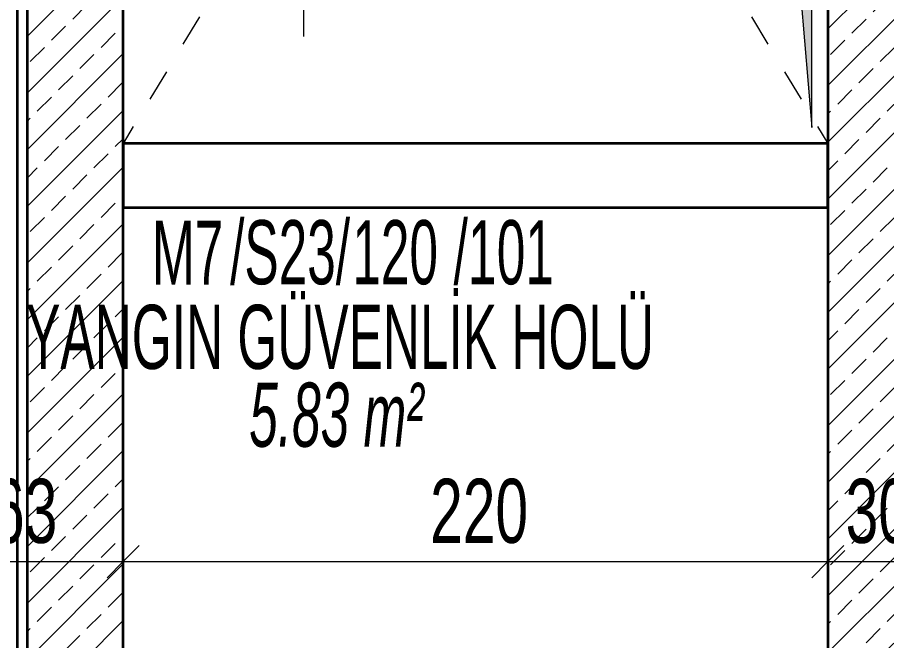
# Model space of a CAD drawing. Header units: metres. Extents: x 8 to 325, y -31 to 15.
# Drawn here: x 143.365 to 146.078, y -10.451 to -8.506 of the extents above; entities that cross this region are included whole.
import ezdxf

# ---------------------------------------------------------------- set-up
doc = ezdxf.new("R2010")
doc.units = ezdxf.units.M
doc.linetypes.add('Dot 1_32_', pattern=[0.079375, 0, -0.079375])
for name, color, linetype, lineweight in [('A-ALAN', 7, 'Continuous', 9), ('A-DETY', 7, 'Continuous', 9), ('A-DETY-ETKT', 7, 'Continuous', 9), ('A-DETY-KOT', 7, 'Continuous', 9), ('A-DETY-OLCU', 7, 'Continuous', 9), ('A-DETY-OLCU-100', 7, 'Continuous', 9), ('A-DUVR', 7, 'Continuous', 9), ('A-DUVR-TARM', 7, 'Continuous', 35)]:
    doc.layers.add(name, color=color, linetype=linetype, lineweight=lineweight)
doc.styles.add('Arial Narrow_1', font='ARIALN.TTF', dxfattribs={"width": 0.7, "height": 0.2})
doc.styles.add('Arial Narrow_5', font='ARIALN.TTF', dxfattribs={"width": 0.8, "height": 0.2})
doc.styles.add('Arial Narrow_I', font='ARIALNI.TTF', dxfattribs={"width": 0.7, "height": 0.2})
doc.dimstyles.new('TKFN_ARDI_Ölçü_1_100__İç__3', dxfattribs={"dimscale": 0.3048, "dimtxt": 0.204686, "dimasz": 0.328084, "dimexe": 0.328084, "dimexo": 0.0625, "dimgap": 0, "dimtad": 1, "dimdec": 0, "dimlfac": 100, "dimdsep": 46, "dimtxsty": 'Arial Narrow_5', "dimblk1": 'OBLIQUE', "dimblk2": 'OBLIQUE', "dimsah": 1, "dimcen": 0.09, "dimdle": 0.328084, "dimadec": 8, "dimazin": 0, "dimtfac": 1, "dimtdec": 4, "dimtix": 1, "dimtmove": 0, "dimatfit": 3, "dimfxl": 0.656168, "dimfxlon": 1, "dimtvp": 1, "dimtolj": 1, "dimtzin": 0, "dimarcsym": 2})
pattern_1 = [(45, (0, 0), (-0.08845199, 0.08845199), []), (45, (0.08846, 0), (-0.08845199, 0.08845199), [0.06255, -0.03127])]

# ---------------------------------------------------------------- blocks, each defined once
blk = doc.blocks.new('IC-TKN-M7-S23-000-10-A1-32-K-T-6C-200_rvt-1-_1_13_4_13_ PERON KATI _FFL_')
at = {"layer": 'A-DUVR-TARM', "lineweight": 9, "true_color": 0x787878}
h = blk.add_hatch(dxfattribs=at)
h.set_pattern_fill('FP_112', color=8, style=0, pattern_type=2)
h.set_pattern_definition(pattern_1)
h.paths.add_polyline_path([(-161.4, -12.25), (-161.1, -12.25), (-161.1, -4.75), (-161.4, -4.75), (-161.4, -12.2172)])
h = blk.add_hatch(dxfattribs=at)
h.set_pattern_fill('FP_112', color=8, style=0, pattern_type=2)
h.set_pattern_definition(pattern_1)
h.paths.add_polyline_path([(-158.7353, -11.75), (-158.6, -11.75), (-158.6, -11.6), (-158.9, -11.6), (-158.9, -11.75)])
h.paths.add_polyline_path([(-158.9, -10.5), (-158.6, -10.5), (-158.6, -5), (-158.9, -5), (-158.9, -9.3599)])
at = {"layer": 'A-DUVR', "lineweight": 35}
for p, q in [((-161.4, -4.75), (-161.4, -12.25)), ((-161.43, -11.95), (-161.43, -5.05)), ((-161.1, -11.75), (-161.1, -5.25)), ((-158.9, -5.25), (-158.9, -10.5))]:
    blk.add_line(p, q, dxfattribs=at)
blk = doc.blocks.new('Şaft Boşluğu Sembolü2 - Şaft Boşluğu Sembolü-4775190-_1_13_4_13_ PERON KATI _FFL_')
at = {"layer": 'A-DETY', "true_color": 0x818181}
blk.add_hatch(color=8, dxfattribs=at).paths.add_polyline_path([(1.4904, -3.0928), (1.4904, 0.4572), (-0.6096, 0.4572), (1.2154, 0.1822), (1.461, -2.7428)])
at = {"layer": 'A-DETY', "linetype": 'Dot 1_32_'}
for p, q in [((-0.6596, 0.5072), (1.5404, -3.1428)), ((1.5404, 0.5072), (-0.6596, -3.1428)), ((-0.6596, 0.5072), (1.5404, 0.5072)), ((-0.6596, -3.1428), (-0.6596, 0.5072)), ((1.5404, 0.5072), (1.5404, -3.1428)), ((1.5404, -3.1428), (-0.6596, -3.1428))]:
    blk.add_line(p, q, dxfattribs=at)
at = {"layer": 'A-DETY'}
for p, q in [((1.4904, 0.4572), (-0.6096, 0.4572)), ((-0.6096, 0.4572), (1.2154, 0.1822)), ((1.4904, -3.0928), (1.4904, 0.4572)), ((1.2154, 0.1822), (1.4904, -3.0928))]:
    blk.add_line(p, q, dxfattribs=at)
blk = doc.blocks.new('DIMBLOCK426-_1_13_4_13_ PERON KATI _FFL_')
at = {"layer": 'A-DETY-OLCU-100', "transparency": 16777216}
for p, q in [((143.0647, -10.2047), (143.0647, -10.0047)), ((143.6947, -10.2047), (143.6947, -10.0047)), ((143.0647, -10.2047), (143.1147, -10.1547)), ((143.6947, -10.2047), (143.7447, -10.1547)), ((143.0647, -10.2047), (143.0147, -10.2547)), ((143.0647, -10.2047), (143.6947, -10.2047)), ((143.0647, -10.2047), (143.0647, -10.3047)), ((143.6947, -10.2047), (143.6447, -10.2547)), ((143.6947, -10.2047), (143.6947, -10.3047))]:
    blk.add_line(p, q, dxfattribs=at)
at = {"layer": 'A-DETY-OLCU-100', "color": 0, "transparency": 16777216, "insert": (143.2854, -9.9462), "char_height": 0.2, "width": 0.22613, "attachment_point": 1, "line_spacing_factor": 0.974696, "style": 'Arial Narrow_5'}
blk.add_mtext('63', dxfattribs=at)
blk = doc.blocks.new('_Oblique')
at = {"color": 0, "linetype": 'ByBlock', "lineweight": -2}
blk.add_line((-0.5, -0.5), (0.5, 0.5), dxfattribs=at)
blk = doc.blocks.new('DIMBLOCK427-_1_13_4_13_ PERON KATI _FFL_')
at = {"layer": 'A-DETY-OLCU-100', "transparency": 16777216}
for p, q in [((143.6947, -10.2047), (143.6947, -10.0047)), ((145.8947, -10.2047), (145.8947, -10.0047)), ((143.6947, -10.2047), (143.7447, -10.1547)), ((145.8947, -10.2047), (145.9447, -10.1547)), ((143.6947, -10.2047), (143.6447, -10.2547)), ((143.6947, -10.2047), (145.8947, -10.2047)), ((143.6947, -10.2047), (143.6947, -10.3047)), ((145.8947, -10.2047), (145.8447, -10.2547)), ((145.8947, -10.2047), (145.8947, -10.3047))]:
    blk.add_line(p, q, dxfattribs=at)
at = {"layer": 'A-DETY-OLCU-100', "color": 0, "transparency": 16777216, "insert": (144.6533, -9.9462), "char_height": 0.2, "width": 0.339194, "attachment_point": 1, "line_spacing_factor": 0.974696, "style": 'Arial Narrow_5'}
blk.add_mtext('220', dxfattribs=at)
blk = doc.blocks.new('DIMBLOCK428-_1_13_4_13_ PERON KATI _FFL_')
at = {"layer": 'A-DETY-OLCU-100', "transparency": 16777216}
for p, q in [((145.8947, -10.2047), (145.8947, -10.0047)), ((146.1947, -10.2047), (146.1947, -10.0047)), ((145.8947, -10.2047), (145.9447, -10.1547)), ((146.1947, -10.2047), (146.2447, -10.1547)), ((145.8947, -10.2047), (145.8447, -10.2547)), ((145.8947, -10.2047), (146.1947, -10.2047)), ((145.8947, -10.2047), (145.8947, -10.3047)), ((146.1947, -10.2047), (146.1447, -10.2547)), ((146.1947, -10.2047), (146.1947, -10.3047))]:
    blk.add_line(p, q, dxfattribs=at)
at = {"layer": 'A-DETY-OLCU-100', "color": 0, "transparency": 16777216, "insert": (145.9504, -9.9462), "char_height": 0.2, "width": 0.22613, "attachment_point": 1, "line_spacing_factor": 0.974696, "style": 'Arial Narrow_5'}
blk.add_mtext('30', dxfattribs=at)
blk = doc.blocks.new('Spot Elevations - Plan Kot Sembolü-2589892-_1_13_4_13_ PERON KATI _FFL_')
at = {"layer": 'A-DETY-KOT'}
h = blk.add_hatch(color=256, dxfattribs=at)
edge = h.paths.add_edge_path()
edge.add_arc((0, 0.002969), 0.0012, 0, 90, ccw=False)
edge.add_line((0.0012, 0.002969), (0, 0.002969))
edge.add_line((0, 0.002969), (0, 0.004169))
h = blk.add_hatch(color=256, dxfattribs=at)
edge = h.paths.add_edge_path()
edge.add_line((-0.0012, 0.002969), (0, 0.002969))
edge.add_line((0, 0.002969), (0, 0.001769))
edge.add_arc((0, 0.002969), 0.0012, 180, 270, ccw=False)
for p, q in [((0, 0.002969), (0, 0.005156)), ((0, 0.004169), (0, 0.002969)), ((0, 0.002969), (0, 0.004169)), ((0, 0.002969), (-0.002188, 0.002969)), ((0, 0.002969), (-0.0012, 0.002969)), ((-0.0012, 0.002969), (0, 0.002969)), ((0, 0.002969), (0.012733, 0.002969)), ((0, 0.002969), (0, 0.000781)), ((0, 0.001769), (0, 0.002969)), ((0, 0.002969), (0.0012, 0.002969)), ((0, 0.002969), (0, 0.001769)), ((0.0012, 0.002969), (0, 0.002969))]:
    blk.add_line(p, q, dxfattribs=at)
for start, end in [(90, 180), (0, 90), (180, 270), (270, 360)]:
    blk.add_arc((0, 0.002969), 0.0012, start, end, dxfattribs=at)

msp = doc.modelspace()

# ---------------------------------------------------------------- linework, layer by layer
at = {"layer": 'A-ALAN', "color": 8, "true_color": 0x808080, "flags": 128}
for points in [[(143.6947, -8.9), (145.8947, -8.9), (145.8947, -5.25), (143.6947, -5.25)], [(145.8947, -9.1), (143.6947, -9.1), (143.6947, -11.75), (143.8447, -11.75), (144.9447, -11.75), (145.8947, -11.75), (145.8947, -11.6), (145.8947, -10.5)]]:
    msp.add_lwpolyline(points, close=True, dxfattribs=at)
at = {"layer": 'A-DUVR', "lineweight": 35}
for p, q in [((145.8947, -8.9), (143.6947, -8.9)), ((143.6947, -8.9), (143.6947, -9.1)), ((145.8947, -9.1), (145.8947, -8.9)), ((143.6947, -9.1), (145.8947, -9.1))]:
    msp.add_line(p, q, dxfattribs=at)

# ---------------------------------------------------------------- block references
at = {"lineweight": 5}
msp.add_blockref('IC-TKN-M7-S23-000-10-A1-32-K-T-6C-200_rvt-1-_1_13_4_13_ PERON KATI _FFL_', (304.7947, 0), dxfattribs=at)
at = {"layer": 'A-DETY'}
msp.add_blockref('Şaft Boşluğu Sembolü2 - Şaft Boşluğu Sembolü-4775190-_1_13_4_13_ PERON KATI _FFL_', (144.3543, -5.7572), dxfattribs=at)
at = {"layer": 'A-DETY-KOT', "xscale": 99.99999999999993, "yscale": 99.99999999999993, "zscale": 99.99999999999993}
msp.add_blockref('Spot Elevations - Plan Kot Sembolü-2589892-_1_13_4_13_ PERON KATI _FFL_', (144.2581, -8.6447), dxfattribs=at)

# ---------------------------------------------------------------- texts
at = {"layer": 'A-DETY-ETKT', "char_height": 0.2, "line_spacing_factor": 0.949189}
for s, insert, width, attachment_point, style in [('\\pt0.42,0.84,1.26,1.68,2.1,2.52,2.94,3.36,3.78,4.2,4.62,5.04,5.46,5.88,6.3,6.72,7.14,7.56,7.98,8.4,8.82,9.24,9.66,10.08,10.5,10.92,11.34,11.76,12.18,12.6,13.02,13.44;M7', (144.0075, -9.2406), 0.2268, 6, 'Arial Narrow_1'), ('\\pt0.42,0.84,1.26,1.68,2.1,2.52,2.94,3.36,3.78,4.2,4.62,5.04,5.46,5.88,6.3,6.72,7.14,7.56,7.98,8.4,8.82,9.24,9.66,10.08,10.5,10.92,11.34,11.76,12.18,12.6,13.02,13.44;/S23/', (144.4033, -9.2406), 0.3892, 6, 'Arial Narrow_1'), ('\\pt0.42,0.84,1.26,1.68,2.1,2.52,2.94,3.36,3.78,4.2,4.62,5.04,5.46,5.88,6.3,6.72,7.14,7.56,7.98,8.4,8.82,9.24,9.66,10.08,10.5,10.92,11.34,11.76,12.18,12.6,13.02,13.44;120', (144.544, -9.2406), 0.2828, 5, 'Arial Narrow_1'), ('\\pt0.42,0.84,1.26,1.68,2.1,2.52,2.94,3.36,3.78,4.2,4.62,5.04,5.46,5.88,6.3,6.72,7.14,7.56,7.98,8.4,8.82,9.24,9.66,10.08,10.5,10.92,11.34,11.76,12.18,12.6,13.02,13.44;/1', (144.8603, -9.2406), 0.1386, 6, 'Arial Narrow_1'), ('\\pt0.42,0.84,1.26,1.68,2.1,2.52,2.94,3.36,3.78,4.2,4.62,5.04,5.46,5.88,6.3,6.72,7.14,7.56,7.98,8.4,8.82,9.24,9.66,10.08,10.5,10.92,11.34,11.76,12.18,12.6,13.02,13.44;01', (144.8613, -9.2406), 0.1897, 4, 'Arial Narrow_1'), ('\\pt0.42,0.84,1.26,1.68,2.1,2.52,2.94,3.36,3.78,4.2,4.62,5.04,5.46,5.88,6.3,6.72,7.14,7.56,7.98,8.4,8.82,9.24,9.66,10.08,10.5,10.92,11.34,11.76,12.18,12.6,13.02,13.44;YANGIN GÜVENLİK HOLÜ', (144.3721, -9.5047), 2.0006, 5, 'Arial Narrow_1'), ('\\pt0.42,0.84,1.26,1.68,2.1,2.52,2.94,3.36,3.78,4.2,4.62,5.04,5.46,5.88,6.3,6.72,7.14,7.56,7.98,8.4,8.82,9.24,9.66,10.08,10.5,10.92,11.34,11.76,12.18,12.6,13.02,13.44;5.83 m²', (144.3604, -9.7475), 0.5649, 5, 'Arial Narrow_I')]:
    msp.add_mtext(s, dxfattribs=dict(at, insert=insert, width=width, attachment_point=attachment_point, style=style))

# ---------------------------------------------------------------- dimensions: what is measured, and where the dimension line sits
at = {"layer": 'A-DETY-OLCU'}
for base, p1, p2, override, picture, middle in [((143.6947, -10.2047), (143.0647, -10.0047), (143.6947, -10.0047), {"dimpost": '<>', "dimfxl": 0.63}, 'DIMBLOCK426-_1_13_4_13_ PERON KATI _FFL_', (143.3797, -10.1026)), ((145.8947, -10.2047), (143.6947, -10.0047), (145.8947, -10.0047), {"dimpost": '<>', "dimfxl": 2.2}, 'DIMBLOCK427-_1_13_4_13_ PERON KATI _FFL_', (144.7947, -10.1026)), ((146.1947, -10.2047), (145.8947, -10.0047), (146.1947, -10.0047), {"dimpost": '<>', "dimfxl": 0.3}, 'DIMBLOCK428-_1_13_4_13_ PERON KATI _FFL_', (146.0447, -10.1026))]:
    dim = msp.add_linear_dim(base=base, p1=p1, p2=p2, dimstyle='TKFN_ARDI_Ölçü_1_100__İç__3', override=override, dxfattribs=at)
    dim.commit()
    dim.dimension.update_dxf_attribs({"geometry": picture, "text_midpoint": middle})

doc.saveas('drawing.dxf')
